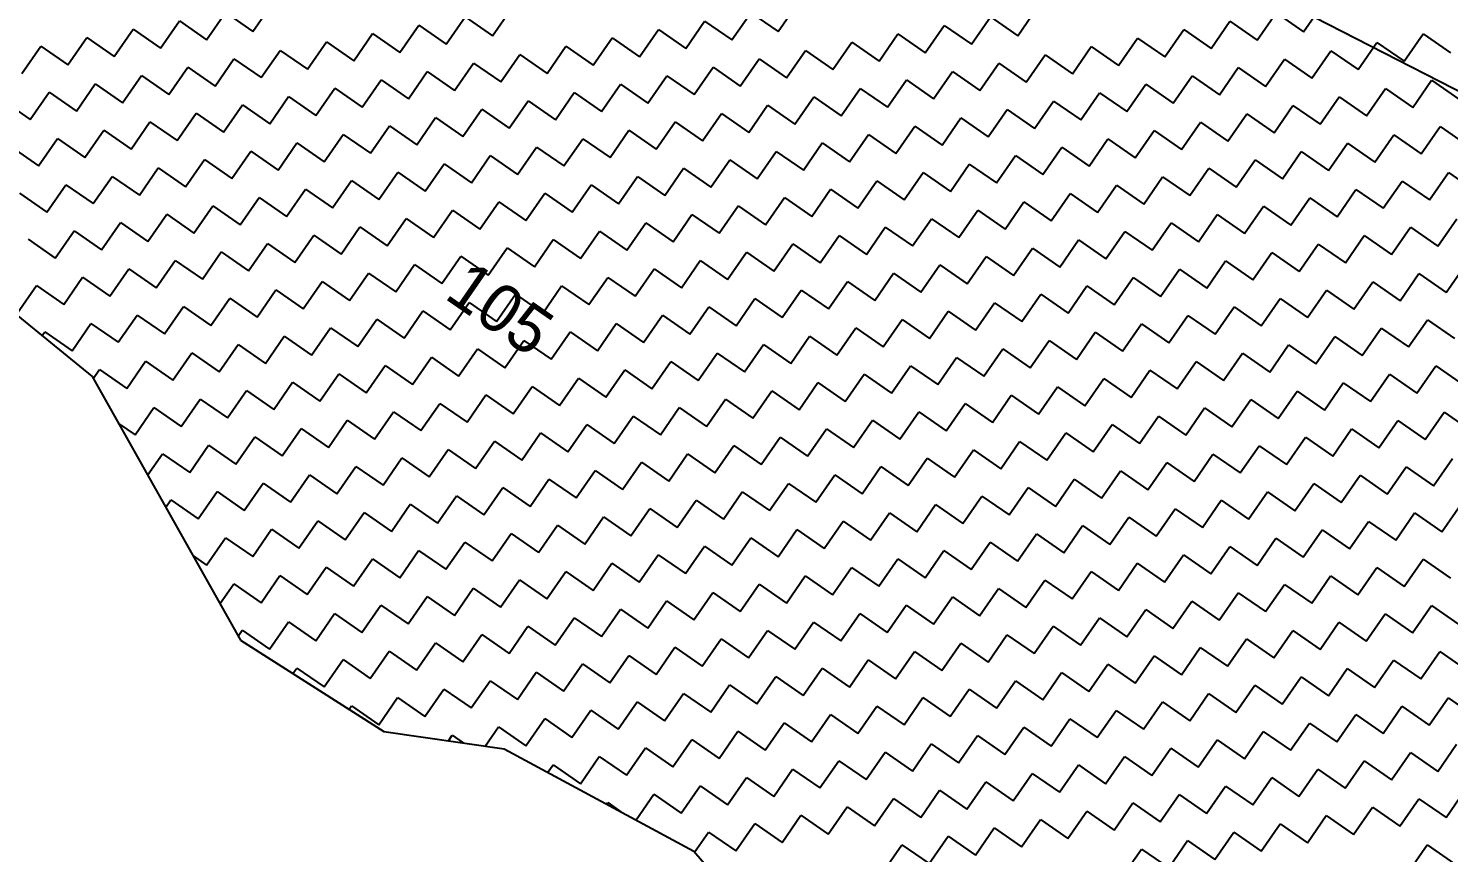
# Model space of a CAD drawing. Header units: metres. Extents: x 282167 to 284586, y 2020907 to 2023042.
# Drawn here: x 283888.9 to 284156.5, y 2021604.4 to 2021759.7 of the extents above; entities that cross this region are included whole.
import ezdxf
from ezdxf.enums import TextEntityAlignment as Align

# ---------------------------------------------------------------- set-up
doc = ezdxf.new("R2010")
doc.units = ezdxf.units.M
doc.header["$MEASUREMENT"] = 0
for name, color, linetype in [('POLY_HATCH', 12, 'Continuous'), ('POLY_PARCEL', 6, 'Continuous'), ('TEXT_PARCEL', 7, 'Continuous')]:
    doc.layers.add(name, color=color, linetype=linetype)
doc.styles.add('TEXT_MAP', font='', dxfattribs={"height": 2.5})
doc.styles.get('TEXT_MAP').set_extended_font_data('Kruti Dev 050')

msp = doc.modelspace()

# ---------------------------------------------------------------- linework, layer by layer
at = {"layer": 'POLY_HATCH', "linetype": 'Continuous'}
for p, q in [((283931.17, 2021759.15), (283934.73, 2021764.29)), ((283976.31, 2021758.34), (283979.88, 2021763.48)), ((284030.17, 2021759.11), (284033.74, 2021764.26)), ((284075.32, 2021758.3), (284078.89, 2021763.45)), ((284129.18, 2021759.07), (284132.75, 2021764.22)), ((283913.74, 2021755.99), (283917.31, 2021761.13)), ((283917.31, 2021761.13), (283922.45, 2021757.57)), ((283922.45, 2021757.57), (283926.02, 2021762.71)), ((283926.02, 2021762.71), (283931.17, 2021759.15)), ((283967.6, 2021756.76), (283971.17, 2021761.9)), ((283971.17, 2021761.9), (283976.31, 2021758.34)), ((284012.75, 2021755.95), (284016.31, 2021761.09)), ((284016.31, 2021761.09), (284021.46, 2021757.53)), ((284021.46, 2021757.53), (284025.03, 2021762.68)), ((284025.03, 2021762.68), (284030.17, 2021759.11)), ((284066.61, 2021756.72), (284070.17, 2021761.87)), ((284070.17, 2021761.87), (284075.32, 2021758.3)), ((284111.76, 2021755.91), (284115.32, 2021761.06)), ((284115.32, 2021761.06), (284120.47, 2021757.49)), ((284120.47, 2021757.49), (284124.04, 2021762.64)), ((284124.04, 2021762.64), (284129.18, 2021759.07)), ((283896.31, 2021752.82), (283899.88, 2021757.97)), ((283899.88, 2021757.97), (283905.03, 2021754.4)), ((283905.03, 2021754.4), (283908.59, 2021759.55)), ((283908.59, 2021759.55), (283913.74, 2021755.99)), ((283950.17, 2021753.6), (283953.74, 2021758.74)), ((283953.74, 2021758.74), (283958.89, 2021755.18)), ((283958.89, 2021755.18), (283962.45, 2021760.32)), ((283962.45, 2021760.32), (283967.6, 2021756.76)), ((284004.03, 2021754.37), (284007.6, 2021759.51)), ((284007.6, 2021759.51), (284012.75, 2021755.95)), ((284049.18, 2021753.56), (284052.75, 2021758.7)), ((284052.75, 2021758.7), (284057.9, 2021755.14)), ((284057.9, 2021755.14), (284061.46, 2021760.28)), ((284061.46, 2021760.28), (284066.61, 2021756.72)), ((284103.04, 2021754.33), (284106.61, 2021759.48)), ((284106.61, 2021759.48), (284111.76, 2021755.91)), ((284148.19, 2021753.52), (284151.76, 2021758.67)), ((284151.76, 2021758.67), (284156.9, 2021755.1)), ((283887.6, 2021751.24), (283891.17, 2021756.39)), ((283891.17, 2021756.39), (283896.31, 2021752.82)), ((283932.75, 2021750.43), (283936.31, 2021755.58)), ((283936.31, 2021755.58), (283941.46, 2021752.01)), ((283941.46, 2021752.01), (283945.03, 2021757.16)), ((283945.03, 2021757.16), (283950.17, 2021753.6)), ((283986.61, 2021751.21), (283990.17, 2021756.35)), ((283990.17, 2021756.35), (283995.32, 2021752.79)), ((283995.32, 2021752.79), (283998.89, 2021757.93)), ((283998.89, 2021757.93), (284004.03, 2021754.37)), ((284031.76, 2021750.4), (284035.32, 2021755.54)), ((284035.32, 2021755.54), (284040.47, 2021751.98)), ((284040.47, 2021751.98), (284044.03, 2021757.12)), ((284044.03, 2021757.12), (284049.18, 2021753.56)), ((284085.62, 2021751.17), (284089.18, 2021756.31)), ((284089.18, 2021756.31), (284094.33, 2021752.75)), ((284094.33, 2021752.75), (284097.9, 2021757.89)), ((284097.9, 2021757.89), (284103.04, 2021754.33)), ((284130.76, 2021750.36), (284134.33, 2021755.5)), ((284134.33, 2021755.5), (284139.48, 2021751.94)), ((284139.48, 2021751.94), (284143.04, 2021757.08)), ((284143.04, 2021757.08), (284148.19, 2021753.52)), ((283924.03, 2021748.85), (283927.6, 2021754)), ((283927.6, 2021754), (283932.75, 2021750.43)), ((283969.18, 2021748.04), (283972.75, 2021753.19)), ((283972.75, 2021753.19), (283977.89, 2021749.62)), ((283977.89, 2021749.62), (283981.46, 2021754.77)), ((283981.46, 2021754.77), (283986.61, 2021751.21)), ((284023.04, 2021748.81), (284026.61, 2021753.96)), ((284026.61, 2021753.96), (284031.76, 2021750.4)), ((284068.19, 2021748.01), (284071.76, 2021753.15)), ((284071.76, 2021753.15), (284076.9, 2021749.59)), ((284076.9, 2021749.59), (284080.47, 2021754.73)), ((284080.47, 2021754.73), (284085.62, 2021751.17)), ((284122.05, 2021748.78), (284125.62, 2021753.92)), ((284125.62, 2021753.92), (284130.76, 2021750.36)), ((283906.61, 2021745.69), (283910.17, 2021750.84)), ((283910.17, 2021750.84), (283915.32, 2021747.27)), ((283915.32, 2021747.27), (283918.89, 2021752.42)), ((283918.89, 2021752.42), (283924.03, 2021748.85)), ((283951.75, 2021744.88), (283955.32, 2021750.03)), ((283955.32, 2021750.03), (283960.47, 2021746.46)), ((283960.47, 2021746.46), (283964.03, 2021751.61)), ((283964.03, 2021751.61), (283969.18, 2021748.04)), ((284005.62, 2021745.65), (284009.18, 2021750.8)), ((284009.18, 2021750.8), (284014.33, 2021747.23)), ((284014.33, 2021747.23), (284017.89, 2021752.38)), ((284017.89, 2021752.38), (284023.04, 2021748.81)), ((284050.76, 2021744.84), (284054.33, 2021749.99)), ((284054.33, 2021749.99), (284059.48, 2021746.42)), ((284059.48, 2021746.42), (284063.04, 2021751.57)), ((284063.04, 2021751.57), (284068.19, 2021748.01)), ((284104.62, 2021745.61), (284108.19, 2021750.76)), ((284108.19, 2021750.76), (284113.34, 2021747.2)), ((284113.34, 2021747.2), (284116.9, 2021752.34)), ((284116.9, 2021752.34), (284122.05, 2021748.78)), ((284149.77, 2021744.81), (284153.34, 2021749.95)), ((284153.34, 2021749.95), (284158.48, 2021746.39)), ((283889.18, 2021742.53), (283892.75, 2021747.68)), ((283892.75, 2021747.68), (283897.89, 2021744.11)), ((283897.89, 2021744.11), (283901.46, 2021749.26)), ((283901.46, 2021749.26), (283906.61, 2021745.69)), ((283943.04, 2021743.3), (283946.61, 2021748.45)), ((283946.61, 2021748.45), (283951.75, 2021744.88)), ((283988.19, 2021742.49), (283991.75, 2021747.64)), ((283991.75, 2021747.64), (283996.9, 2021744.07)), ((283996.9, 2021744.07), (284000.47, 2021749.22)), ((284000.47, 2021749.22), (284005.62, 2021745.65)), ((284042.05, 2021743.26), (284045.62, 2021748.41)), ((284045.62, 2021748.41), (284050.76, 2021744.84)), ((284087.2, 2021742.45), (284090.76, 2021747.6)), ((284090.76, 2021747.6), (284095.91, 2021744.03)), ((284095.91, 2021744.03), (284099.48, 2021749.18)), ((284099.48, 2021749.18), (284104.62, 2021745.61)), ((284141.06, 2021743.22), (284144.62, 2021748.37)), ((284144.62, 2021748.37), (284149.77, 2021744.81)), ((283884.03, 2021746.1), (283889.18, 2021742.53)), ((283925.61, 2021740.14), (283929.18, 2021745.29)), ((283929.18, 2021745.29), (283934.33, 2021741.72)), ((283934.33, 2021741.72), (283937.89, 2021746.87)), ((283937.89, 2021746.87), (283943.04, 2021743.3)), ((283979.47, 2021740.91), (283983.04, 2021746.06)), ((283983.04, 2021746.06), (283988.19, 2021742.49)), ((284024.62, 2021740.1), (284028.19, 2021745.25)), ((284028.19, 2021745.25), (284033.34, 2021741.68)), ((284033.34, 2021741.68), (284036.9, 2021746.83)), ((284036.9, 2021746.83), (284042.05, 2021743.26)), ((284078.48, 2021740.87), (284082.05, 2021746.02)), ((284082.05, 2021746.02), (284087.2, 2021742.45)), ((284123.63, 2021740.06), (284127.2, 2021745.21)), ((284127.2, 2021745.21), (284132.34, 2021741.64)), ((284132.34, 2021741.64), (284135.91, 2021746.79)), ((284135.91, 2021746.79), (284141.06, 2021743.22)), ((283908.19, 2021736.98), (283911.75, 2021742.13)), ((283911.75, 2021742.13), (283916.9, 2021738.56)), ((283916.9, 2021738.56), (283920.47, 2021743.71)), ((283920.47, 2021743.71), (283925.61, 2021740.14)), ((283962.05, 2021737.75), (283965.61, 2021742.9)), ((283965.61, 2021742.9), (283970.76, 2021739.33)), ((283970.76, 2021739.33), (283974.33, 2021744.48)), ((283974.33, 2021744.48), (283979.47, 2021740.91)), ((284007.2, 2021736.94), (284010.76, 2021742.09)), ((284010.76, 2021742.09), (284015.91, 2021738.52)), ((284015.91, 2021738.52), (284019.48, 2021743.67)), ((284019.48, 2021743.67), (284024.62, 2021740.1)), ((284061.06, 2021737.71), (284064.62, 2021742.86)), ((284064.62, 2021742.86), (284069.77, 2021739.29)), ((284069.77, 2021739.29), (284073.34, 2021744.44)), ((284073.34, 2021744.44), (284078.48, 2021740.87)), ((284106.2, 2021736.9), (284109.77, 2021742.05)), ((284109.77, 2021742.05), (284114.92, 2021738.48)), ((284114.92, 2021738.48), (284118.48, 2021743.63)), ((284118.48, 2021743.63), (284123.63, 2021740.06)), ((283899.47, 2021735.4), (283903.04, 2021740.54)), ((283903.04, 2021740.54), (283908.19, 2021736.98)), ((283944.62, 2021734.59), (283948.19, 2021739.73)), ((283948.19, 2021739.73), (283953.33, 2021736.17)), ((283953.33, 2021736.17), (283956.9, 2021741.32)), ((283956.9, 2021741.32), (283962.05, 2021737.75)), ((283998.48, 2021735.36), (284002.05, 2021740.51)), ((284002.05, 2021740.51), (284007.2, 2021736.94)), ((284043.63, 2021734.55), (284047.2, 2021739.7)), ((284047.2, 2021739.7), (284052.34, 2021736.13)), ((284052.34, 2021736.13), (284055.91, 2021741.28)), ((284055.91, 2021741.28), (284061.06, 2021737.71)), ((284097.49, 2021735.32), (284101.06, 2021740.47)), ((284101.06, 2021740.47), (284106.2, 2021736.9)), ((284142.64, 2021734.51), (284146.2, 2021739.66)), ((284146.2, 2021739.66), (284151.35, 2021736.09)), ((284151.35, 2021736.09), (284154.92, 2021741.24)), ((284154.92, 2021741.24), (284160.07, 2021737.67)), ((283885.61, 2021737.38), (283890.76, 2021733.82)), ((283890.76, 2021733.82), (283894.33, 2021738.96)), ((283894.33, 2021738.96), (283899.47, 2021735.4)), ((283927.19, 2021731.43), (283930.76, 2021736.57)), ((283930.76, 2021736.57), (283935.91, 2021733.01)), ((283935.91, 2021733.01), (283939.47, 2021738.15)), ((283939.47, 2021738.15), (283944.62, 2021734.59)), ((283981.06, 2021732.2), (283984.62, 2021737.34)), ((283984.62, 2021737.34), (283989.77, 2021733.78)), ((283989.77, 2021733.78), (283993.34, 2021738.93)), ((283993.34, 2021738.93), (283998.48, 2021735.36)), ((284026.2, 2021731.39), (284029.77, 2021736.54)), ((284029.77, 2021736.54), (284034.92, 2021732.97)), ((284034.92, 2021732.97), (284038.48, 2021738.12)), ((284038.48, 2021738.12), (284043.63, 2021734.55)), ((284080.06, 2021732.16), (284083.63, 2021737.31)), ((284083.63, 2021737.31), (284088.78, 2021733.74)), ((284088.78, 2021733.74), (284092.34, 2021738.89)), ((284092.34, 2021738.89), (284097.49, 2021735.32)), ((284133.93, 2021732.93), (284137.49, 2021738.08)), ((284137.49, 2021738.08), (284142.64, 2021734.51)), ((283918.48, 2021729.85), (283922.05, 2021734.99)), ((283922.05, 2021734.99), (283927.19, 2021731.43)), ((283963.63, 2021729.04), (283967.2, 2021734.18)), ((283967.2, 2021734.18), (283972.34, 2021730.62)), ((283972.34, 2021730.62), (283975.91, 2021735.76)), ((283975.91, 2021735.76), (283981.06, 2021732.2)), ((284017.49, 2021729.81), (284021.06, 2021734.95)), ((284021.06, 2021734.95), (284026.2, 2021731.39)), ((284062.64, 2021729), (284066.2, 2021734.14)), ((284066.2, 2021734.14), (284071.35, 2021730.58)), ((284071.35, 2021730.58), (284074.92, 2021735.73)), ((284074.92, 2021735.73), (284080.06, 2021732.16)), ((284116.5, 2021729.77), (284120.06, 2021734.92)), ((284120.06, 2021734.92), (284125.21, 2021731.35)), ((284125.21, 2021731.35), (284128.78, 2021736.5)), ((284128.78, 2021736.5), (284133.93, 2021732.93)), ((283901.05, 2021726.68), (283904.62, 2021731.83)), ((283904.62, 2021731.83), (283909.77, 2021728.26)), ((283909.77, 2021728.26), (283913.33, 2021733.41)), ((283913.33, 2021733.41), (283918.48, 2021729.85)), ((283954.92, 2021727.46), (283958.48, 2021732.6)), ((283958.48, 2021732.6), (283963.63, 2021729.04)), ((284000.06, 2021726.65), (284003.63, 2021731.79)), ((284003.63, 2021731.79), (284008.78, 2021728.23)), ((284008.78, 2021728.23), (284012.34, 2021733.37)), ((284012.34, 2021733.37), (284017.49, 2021729.81)), ((284053.92, 2021727.42), (284057.49, 2021732.56)), ((284057.49, 2021732.56), (284062.64, 2021729)), ((284099.07, 2021726.61), (284102.64, 2021731.75)), ((284102.64, 2021731.75), (284107.79, 2021728.19)), ((284107.79, 2021728.19), (284111.35, 2021733.34)), ((284111.35, 2021733.34), (284116.5, 2021729.77)), ((284152.93, 2021727.38), (284156.5, 2021732.53)), ((284156.5, 2021732.53), (284161.65, 2021728.96)), ((283887.19, 2021728.67), (283892.34, 2021725.1)), ((283892.34, 2021725.1), (283895.91, 2021730.25)), ((283895.91, 2021730.25), (283901.05, 2021726.68)), ((283937.49, 2021724.29), (283941.06, 2021729.44)), ((283941.06, 2021729.44), (283946.2, 2021725.87)), ((283946.2, 2021725.87), (283949.77, 2021731.02)), ((283949.77, 2021731.02), (283954.92, 2021727.46)), ((283982.64, 2021723.48), (283986.2, 2021728.63)), ((283986.2, 2021728.63), (283991.35, 2021725.06)), ((283991.35, 2021725.06), (283994.92, 2021730.21)), ((283994.92, 2021730.21), (284000.06, 2021726.65)), ((284036.5, 2021724.26), (284040.06, 2021729.4)), ((284040.06, 2021729.4), (284045.21, 2021725.84)), ((284045.21, 2021725.84), (284048.78, 2021730.98)), ((284048.78, 2021730.98), (284053.92, 2021727.42)), ((284081.65, 2021723.45), (284085.21, 2021728.59)), ((284085.21, 2021728.59), (284090.36, 2021725.03)), ((284090.36, 2021725.03), (284093.92, 2021730.17)), ((284093.92, 2021730.17), (284099.07, 2021726.61)), ((284135.51, 2021724.22), (284139.07, 2021729.36)), ((284139.07, 2021729.36), (284144.22, 2021725.8)), ((284144.22, 2021725.8), (284147.79, 2021730.94)), ((284147.79, 2021730.94), (284152.93, 2021727.38)), ((283920.06, 2021721.13), (283923.63, 2021726.28)), ((283923.63, 2021726.28), (283928.78, 2021722.71)), ((283928.78, 2021722.71), (283932.34, 2021727.86)), ((283932.34, 2021727.86), (283937.49, 2021724.29)), ((283973.92, 2021721.9), (283977.49, 2021727.05)), ((283977.49, 2021727.05), (283982.64, 2021723.48)), ((284019.07, 2021721.09), (284022.64, 2021726.24)), ((284022.64, 2021726.24), (284027.78, 2021722.67)), ((284027.78, 2021722.67), (284031.35, 2021727.82)), ((284031.35, 2021727.82), (284036.5, 2021724.26)), ((284072.93, 2021721.87), (284076.5, 2021727.01)), ((284076.5, 2021727.01), (284081.65, 2021723.45)), ((284118.08, 2021721.06), (284121.65, 2021726.2)), ((284121.65, 2021726.2), (284126.79, 2021722.64)), ((284126.79, 2021722.64), (284130.36, 2021727.78)), ((284130.36, 2021727.78), (284135.51, 2021724.22)), ((283911.35, 2021719.55), (283914.92, 2021724.7)), ((283914.92, 2021724.7), (283920.06, 2021721.13)), ((283956.5, 2021718.74), (283960.06, 2021723.89)), ((283960.06, 2021723.89), (283965.21, 2021720.32)), ((283965.21, 2021720.32), (283968.78, 2021725.47)), ((283968.78, 2021725.47), (283973.92, 2021721.9)), ((284010.36, 2021719.51), (284013.92, 2021724.66)), ((284013.92, 2021724.66), (284019.07, 2021721.09)), ((284055.5, 2021718.7), (284059.07, 2021723.85)), ((284059.07, 2021723.85), (284064.22, 2021720.28)), ((284064.22, 2021720.28), (284067.78, 2021725.43)), ((284067.78, 2021725.43), (284072.93, 2021721.87)), ((284109.37, 2021719.47), (284112.93, 2021724.62)), ((284112.93, 2021724.62), (284118.08, 2021721.06)), ((284154.51, 2021718.67), (284158.08, 2021723.81)), ((283893.92, 2021716.39), (283897.49, 2021721.54)), ((283897.49, 2021721.54), (283902.64, 2021717.97)), ((283902.64, 2021717.97), (283906.2, 2021723.12)), ((283906.2, 2021723.12), (283911.35, 2021719.55)), ((283939.07, 2021715.58), (283942.64, 2021720.73)), ((283942.64, 2021720.73), (283947.78, 2021717.16)), ((283947.78, 2021717.16), (283951.35, 2021722.31)), ((283951.35, 2021722.31), (283956.5, 2021718.74)), ((283992.93, 2021716.35), (283996.5, 2021721.5)), ((283996.5, 2021721.5), (284001.64, 2021717.93)), ((284001.64, 2021717.93), (284005.21, 2021723.08)), ((284005.21, 2021723.08), (284010.36, 2021719.51)), ((284038.08, 2021715.54), (284041.64, 2021720.69)), ((284041.64, 2021720.69), (284046.79, 2021717.12)), ((284046.79, 2021717.12), (284050.36, 2021722.27)), ((284050.36, 2021722.27), (284055.5, 2021718.7)), ((284091.94, 2021716.31), (284095.51, 2021721.46)), ((284095.51, 2021721.46), (284100.65, 2021717.89)), ((284100.65, 2021717.89), (284104.22, 2021723.04)), ((284104.22, 2021723.04), (284109.37, 2021719.47)), ((284137.09, 2021715.5), (284140.65, 2021720.65)), ((284140.65, 2021720.65), (284145.8, 2021717.08)), ((284145.8, 2021717.08), (284149.37, 2021722.23)), ((284149.37, 2021722.23), (284154.51, 2021718.67)), ((283888.78, 2021719.96), (283893.92, 2021716.39)), ((283930.36, 2021714), (283933.92, 2021719.15)), ((283933.92, 2021719.15), (283939.07, 2021715.58)), ((283975.5, 2021713.19), (283979.07, 2021718.34)), ((283979.07, 2021718.34), (283984.22, 2021714.77)), ((283984.22, 2021714.77), (283987.78, 2021719.92)), ((283987.78, 2021719.92), (283992.93, 2021716.35)), ((284029.36, 2021713.96), (284032.93, 2021719.11)), ((284032.93, 2021719.11), (284038.08, 2021715.54)), ((284074.51, 2021713.15), (284078.08, 2021718.3)), ((284078.08, 2021718.3), (284083.23, 2021714.73)), ((284083.23, 2021714.73), (284086.79, 2021719.88)), ((284086.79, 2021719.88), (284091.94, 2021716.31)), ((284128.37, 2021713.92), (284131.94, 2021719.07)), ((284131.94, 2021719.07), (284137.09, 2021715.5)), ((283912.93, 2021710.84), (283916.5, 2021715.99)), ((283916.5, 2021715.99), (283921.64, 2021712.42)), ((283921.64, 2021712.42), (283925.21, 2021717.57)), ((283925.21, 2021717.57), (283930.36, 2021714)), ((283958.08, 2021710.03), (283961.64, 2021715.18)), ((283961.64, 2021715.18), (283966.79, 2021711.61)), ((283966.79, 2021711.61), (283970.36, 2021716.76)), ((283970.36, 2021716.76), (283975.5, 2021713.19)), ((284011.94, 2021710.8), (284015.5, 2021715.95)), ((284015.5, 2021715.95), (284020.65, 2021712.38)), ((284020.65, 2021712.38), (284024.22, 2021717.53)), ((284024.22, 2021717.53), (284029.36, 2021713.96)), ((284057.09, 2021709.99), (284060.65, 2021715.14)), ((284060.65, 2021715.14), (284065.8, 2021711.57)), ((284065.8, 2021711.57), (284069.37, 2021716.72)), ((284069.37, 2021716.72), (284074.51, 2021713.15)), ((284110.95, 2021710.76), (284114.51, 2021715.91)), ((284114.51, 2021715.91), (284119.66, 2021712.34)), ((284119.66, 2021712.34), (284123.23, 2021717.49)), ((284123.23, 2021717.49), (284128.37, 2021713.92)), ((283895.5, 2021707.68), (283899.07, 2021712.82)), ((283899.07, 2021712.82), (283904.22, 2021709.26)), ((283904.22, 2021709.26), (283907.78, 2021714.4)), ((283907.78, 2021714.4), (283912.93, 2021710.84)), ((283949.36, 2021708.45), (283952.93, 2021713.59)), ((283952.93, 2021713.59), (283958.08, 2021710.03)), ((283994.51, 2021707.64), (283998.08, 2021712.79)), ((283998.08, 2021712.79), (284003.22, 2021709.22)), ((284003.22, 2021709.22), (284006.79, 2021714.37)), ((284006.79, 2021714.37), (284011.94, 2021710.8)), ((284048.37, 2021708.41), (284051.94, 2021713.56)), ((284051.94, 2021713.56), (284057.09, 2021709.99)), ((284093.52, 2021707.6), (284097.09, 2021712.75)), ((284097.09, 2021712.75), (284102.23, 2021709.18)), ((284102.23, 2021709.18), (284105.8, 2021714.33)), ((284105.8, 2021714.33), (284110.95, 2021710.76)), ((284147.38, 2021708.37), (284150.95, 2021713.52)), ((284150.95, 2021713.52), (284156.09, 2021709.95)), ((284156.09, 2021709.95), (284159.66, 2021715.1)), ((283886.79, 2021706.1), (283890.36, 2021711.24)), ((283890.36, 2021711.24), (283895.5, 2021707.68)), ((283931.94, 2021705.29), (283935.5, 2021710.43)), ((283935.5, 2021710.43), (283940.65, 2021706.87)), ((283940.65, 2021706.87), (283944.22, 2021712.01)), ((283944.22, 2021712.01), (283949.36, 2021708.45)), ((283985.8, 2021706.06), (283989.36, 2021711.2)), ((283989.36, 2021711.2), (283994.51, 2021707.64)), ((284030.95, 2021705.25), (284034.51, 2021710.39)), ((284034.51, 2021710.39), (284039.66, 2021706.83)), ((284039.66, 2021706.83), (284043.23, 2021711.98)), ((284043.23, 2021711.98), (284048.37, 2021708.41)), ((284084.81, 2021706.02), (284088.37, 2021711.17)), ((284088.37, 2021711.17), (284093.52, 2021707.6)), ((284129.95, 2021705.21), (284133.52, 2021710.36)), ((284133.52, 2021710.36), (284138.67, 2021706.79)), ((284138.67, 2021706.79), (284142.23, 2021711.94)), ((284142.23, 2021711.94), (284147.38, 2021708.37)), ((283914.51, 2021702.12), (283918.08, 2021707.27)), ((283918.08, 2021707.27), (283923.22, 2021703.71)), ((283923.22, 2021703.71), (283926.79, 2021708.85)), ((283926.79, 2021708.85), (283931.94, 2021705.29)), ((283968.37, 2021702.9), (283971.94, 2021708.04)), ((283971.94, 2021708.04), (283977.08, 2021704.48)), ((283977.08, 2021704.48), (283980.65, 2021709.62)), ((283980.65, 2021709.62), (283985.8, 2021706.06)), ((284013.52, 2021702.09), (284017.09, 2021707.23)), ((284017.09, 2021707.23), (284022.23, 2021703.67)), ((284022.23, 2021703.67), (284025.8, 2021708.81)), ((284025.8, 2021708.81), (284030.95, 2021705.25)), ((284067.38, 2021702.86), (284070.95, 2021708)), ((284070.95, 2021708), (284076.09, 2021704.44)), ((284076.09, 2021704.44), (284079.66, 2021709.59)), ((284079.66, 2021709.59), (284084.81, 2021706.02)), ((284112.53, 2021702.05), (284116.09, 2021707.2)), ((284116.09, 2021707.2), (284121.24, 2021703.63)), ((284121.24, 2021703.63), (284124.81, 2021708.78)), ((284124.81, 2021708.78), (284129.95, 2021705.21)), ((283905.8, 2021700.54), (283909.36, 2021705.69)), ((283909.36, 2021705.69), (283914.51, 2021702.12)), ((283950.94, 2021699.73), (283954.51, 2021704.88)), ((283954.51, 2021704.88), (283959.66, 2021701.32)), ((283959.66, 2021701.32), (283963.22, 2021706.46)), ((283963.22, 2021706.46), (283968.37, 2021702.9)), ((284004.81, 2021700.51), (284008.37, 2021705.65)), ((284008.37, 2021705.65), (284013.52, 2021702.09)), ((284049.95, 2021699.7), (284053.52, 2021704.84)), ((284053.52, 2021704.84), (284058.67, 2021701.28)), ((284058.67, 2021701.28), (284062.23, 2021706.42)), ((284062.23, 2021706.42), (284067.38, 2021702.86)), ((284103.81, 2021700.47), (284107.38, 2021705.61)), ((284107.38, 2021705.61), (284112.53, 2021702.05)), ((284148.96, 2021699.66), (284152.53, 2021704.8)), ((284152.53, 2021704.8), (284157.68, 2021701.24)), ((283891.44, 2021701.81), (283891.94, 2021702.53)), ((283891.94, 2021702.53), (283897.08, 2021698.96)), ((283897.08, 2021698.96), (283900.65, 2021704.11)), ((283900.65, 2021704.11), (283905.8, 2021700.54)), ((283942.23, 2021698.15), (283945.8, 2021703.3)), ((283945.8, 2021703.3), (283950.94, 2021699.73)), ((283987.38, 2021697.34), (283990.95, 2021702.49)), ((283990.95, 2021702.49), (283996.09, 2021698.92)), ((283996.09, 2021698.92), (283999.66, 2021704.07)), ((283999.66, 2021704.07), (284004.81, 2021700.51)), ((284041.24, 2021698.12), (284044.81, 2021703.26)), ((284044.81, 2021703.26), (284049.95, 2021699.7)), ((284086.39, 2021697.31), (284089.95, 2021702.45)), ((284089.95, 2021702.45), (284095.1, 2021698.89)), ((284095.1, 2021698.89), (284098.67, 2021704.03)), ((284098.67, 2021704.03), (284103.81, 2021700.47)), ((284140.25, 2021698.08), (284143.81, 2021703.22)), ((284143.81, 2021703.22), (284148.96, 2021699.66)), ((283924.8, 2021694.99), (283928.37, 2021700.14)), ((283928.37, 2021700.14), (283933.52, 2021696.57)), ((283933.52, 2021696.57), (283937.08, 2021701.72)), ((283937.08, 2021701.72), (283942.23, 2021698.15)), ((283969.95, 2021694.18), (283973.52, 2021699.33)), ((283973.52, 2021699.33), (283978.67, 2021695.76)), ((283978.67, 2021695.76), (283982.23, 2021700.91)), ((283982.23, 2021700.91), (283987.38, 2021697.34)), ((284023.81, 2021694.95), (284027.38, 2021700.1)), ((284027.38, 2021700.1), (284032.53, 2021696.53)), ((284032.53, 2021696.53), (284036.09, 2021701.68)), ((284036.09, 2021701.68), (284041.24, 2021698.12)), ((284068.96, 2021694.14), (284072.53, 2021699.29)), ((284072.53, 2021699.29), (284077.67, 2021695.72)), ((284077.67, 2021695.72), (284081.24, 2021700.87)), ((284081.24, 2021700.87), (284086.39, 2021697.31)), ((284122.82, 2021694.92), (284126.39, 2021700.06)), ((284126.39, 2021700.06), (284131.53, 2021696.5)), ((284131.53, 2021696.5), (284135.1, 2021701.64)), ((284135.1, 2021701.64), (284140.25, 2021698.08)), ((283907.38, 2021691.83), (283910.94, 2021696.98)), ((283910.94, 2021696.98), (283916.09, 2021693.41)), ((283916.09, 2021693.41), (283919.66, 2021698.56)), ((283919.66, 2021698.56), (283924.8, 2021694.99)), ((283961.24, 2021692.6), (283964.8, 2021697.75)), ((283964.8, 2021697.75), (283969.95, 2021694.18)), ((284006.39, 2021691.79), (284009.95, 2021696.94)), ((284009.95, 2021696.94), (284015.1, 2021693.37)), ((284015.1, 2021693.37), (284018.67, 2021698.52)), ((284018.67, 2021698.52), (284023.81, 2021694.95)), ((284060.25, 2021692.56), (284063.81, 2021697.71)), ((284063.81, 2021697.71), (284068.96, 2021694.14)), ((284105.39, 2021691.75), (284108.96, 2021696.9)), ((284108.96, 2021696.9), (284114.11, 2021693.33)), ((284114.11, 2021693.33), (284117.67, 2021698.48)), ((284117.67, 2021698.48), (284122.82, 2021694.92)), ((283901.09, 2021693.75), (283902.23, 2021695.4)), ((283902.23, 2021695.4), (283907.38, 2021691.83)), ((283943.81, 2021689.44), (283947.38, 2021694.59)), ((283947.38, 2021694.59), (283952.53, 2021691.02)), ((283952.53, 2021691.02), (283956.09, 2021696.17)), ((283956.09, 2021696.17), (283961.24, 2021692.6)), ((283988.96, 2021688.63), (283992.53, 2021693.78)), ((283992.53, 2021693.78), (283997.67, 2021690.21)), ((283997.67, 2021690.21), (284001.24, 2021695.36)), ((284001.24, 2021695.36), (284006.39, 2021691.79)), ((284042.82, 2021689.4), (284046.39, 2021694.55)), ((284046.39, 2021694.55), (284051.53, 2021690.98)), ((284051.53, 2021690.98), (284055.1, 2021696.13)), ((284055.1, 2021696.13), (284060.25, 2021692.56)), ((284087.97, 2021688.59), (284091.53, 2021693.74)), ((284091.53, 2021693.74), (284096.68, 2021690.17)), ((284096.68, 2021690.17), (284100.25, 2021695.32)), ((284100.25, 2021695.32), (284105.39, 2021691.75)), ((284141.83, 2021689.36), (284145.4, 2021694.51)), ((284145.4, 2021694.51), (284150.54, 2021690.94)), ((284150.54, 2021690.94), (284154.11, 2021696.09)), ((284154.11, 2021696.09), (284159.26, 2021692.53)), ((283926.39, 2021686.28), (283929.95, 2021691.43)), ((283929.95, 2021691.43), (283935.1, 2021687.86)), ((283935.1, 2021687.86), (283938.66, 2021693.01)), ((283938.66, 2021693.01), (283943.81, 2021689.44)), ((283980.25, 2021687.05), (283983.81, 2021692.2)), ((283983.81, 2021692.2), (283988.96, 2021688.63)), ((284025.39, 2021686.24), (284028.96, 2021691.39)), ((284028.96, 2021691.39), (284034.11, 2021687.82)), ((284034.11, 2021687.82), (284037.67, 2021692.97)), ((284037.67, 2021692.97), (284042.82, 2021689.4)), ((284079.25, 2021687.01), (284082.82, 2021692.16)), ((284082.82, 2021692.16), (284087.97, 2021688.59)), ((284124.4, 2021686.2), (284127.97, 2021691.35)), ((284127.97, 2021691.35), (284133.12, 2021687.78)), ((284133.12, 2021687.78), (284136.68, 2021692.93)), ((284136.68, 2021692.93), (284141.83, 2021689.36)), ((283917.67, 2021684.7), (283921.24, 2021689.85)), ((283921.24, 2021689.85), (283926.39, 2021686.28)), ((283962.82, 2021683.89), (283966.39, 2021689.04)), ((283966.39, 2021689.04), (283971.53, 2021685.47)), ((283971.53, 2021685.47), (283975.1, 2021690.62)), ((283975.1, 2021690.62), (283980.25, 2021687.05)), ((284016.68, 2021684.66), (284020.25, 2021689.81)), ((284020.25, 2021689.81), (284025.39, 2021686.24)), ((284061.83, 2021683.85), (284065.39, 2021689)), ((284065.39, 2021689), (284070.54, 2021685.43)), ((284070.54, 2021685.43), (284074.11, 2021690.58)), ((284074.11, 2021690.58), (284079.25, 2021687.01)), ((284115.69, 2021684.62), (284119.26, 2021689.77)), ((284119.26, 2021689.77), (284124.4, 2021686.2)), ((283908.96, 2021683.12), (283912.52, 2021688.26)), ((283912.52, 2021688.26), (283917.67, 2021684.7)), ((283945.39, 2021680.73), (283948.96, 2021685.87)), ((283948.96, 2021685.87), (283954.11, 2021682.31)), ((283954.11, 2021682.31), (283957.67, 2021687.45)), ((283957.67, 2021687.45), (283962.82, 2021683.89)), ((283999.25, 2021681.5), (284002.82, 2021686.65)), ((284002.82, 2021686.65), (284007.97, 2021683.08)), ((284007.97, 2021683.08), (284011.53, 2021688.23)), ((284011.53, 2021688.23), (284016.68, 2021684.66)), ((284044.4, 2021680.69), (284047.97, 2021685.84)), ((284047.97, 2021685.84), (284053.11, 2021682.27)), ((284053.11, 2021682.27), (284056.68, 2021687.42)), ((284056.68, 2021687.42), (284061.83, 2021683.85)), ((284098.26, 2021681.46), (284101.83, 2021686.61)), ((284101.83, 2021686.61), (284106.98, 2021683.04)), ((284106.98, 2021683.04), (284110.54, 2021688.19)), ((284110.54, 2021688.19), (284115.69, 2021684.62)), ((284143.41, 2021680.65), (284146.98, 2021685.8)), ((284146.98, 2021685.8), (284152.12, 2021682.23)), ((284152.12, 2021682.23), (284155.69, 2021687.38)), ((284155.69, 2021687.38), (284160.84, 2021683.81)), ((283905.85, 2021685.27), (283908.96, 2021683.12)), ((283936.68, 2021679.15), (283940.25, 2021684.29)), ((283940.25, 2021684.29), (283945.39, 2021680.73)), ((283981.83, 2021678.34), (283985.39, 2021683.48)), ((283985.39, 2021683.48), (283990.54, 2021679.92)), ((283990.54, 2021679.92), (283994.11, 2021685.06)), ((283994.11, 2021685.06), (283999.25, 2021681.5)), ((284035.69, 2021679.11), (284039.25, 2021684.25)), ((284039.25, 2021684.25), (284044.4, 2021680.69)), ((284080.84, 2021678.3), (284084.4, 2021683.45)), ((284084.4, 2021683.45), (284089.55, 2021679.88)), ((284089.55, 2021679.88), (284093.12, 2021685.03)), ((284093.12, 2021685.03), (284098.26, 2021681.46)), ((284134.7, 2021679.07), (284138.26, 2021684.22)), ((284138.26, 2021684.22), (284143.41, 2021680.65)), ((283919.25, 2021675.98), (283922.82, 2021681.13)), ((283922.82, 2021681.13), (283927.97, 2021677.57)), ((283927.97, 2021677.57), (283931.53, 2021682.71)), ((283931.53, 2021682.71), (283936.68, 2021679.15)), ((283964.4, 2021675.18), (283967.97, 2021680.32)), ((283967.97, 2021680.32), (283973.11, 2021676.76)), ((283973.11, 2021676.76), (283976.68, 2021681.9)), ((283976.68, 2021681.9), (283981.83, 2021678.34)), ((284018.26, 2021675.95), (284021.83, 2021681.09)), ((284021.83, 2021681.09), (284026.97, 2021677.53)), ((284026.97, 2021677.53), (284030.54, 2021682.67)), ((284030.54, 2021682.67), (284035.69, 2021679.11)), ((284072.12, 2021676.72), (284075.69, 2021681.86)), ((284075.69, 2021681.86), (284080.84, 2021678.3)), ((284117.27, 2021675.91), (284120.84, 2021681.05)), ((284120.84, 2021681.05), (284125.98, 2021677.49)), ((284125.98, 2021677.49), (284129.55, 2021682.64)), ((284129.55, 2021682.64), (284134.7, 2021679.07)), ((283911.32, 2021675.53), (283914.11, 2021679.55)), ((283914.11, 2021679.55), (283919.25, 2021675.98)), ((283955.69, 2021673.59), (283959.25, 2021678.74)), ((283959.25, 2021678.74), (283964.4, 2021675.18)), ((284000.83, 2021672.78), (284004.4, 2021677.93)), ((284004.4, 2021677.93), (284009.55, 2021674.37)), ((284009.55, 2021674.37), (284013.11, 2021679.51)), ((284013.11, 2021679.51), (284018.26, 2021675.95)), ((284054.7, 2021673.56), (284058.26, 2021678.7)), ((284058.26, 2021678.7), (284063.41, 2021675.14)), ((284063.41, 2021675.14), (284066.98, 2021680.28)), ((284066.98, 2021680.28), (284072.12, 2021676.72)), ((284099.84, 2021672.75), (284103.41, 2021677.89)), ((284103.41, 2021677.89), (284108.56, 2021674.33)), ((284108.56, 2021674.33), (284112.12, 2021679.47)), ((284112.12, 2021679.47), (284117.27, 2021675.91)), ((284153.7, 2021673.52), (284157.27, 2021678.66)), ((283938.26, 2021670.43), (283941.83, 2021675.58)), ((283941.83, 2021675.58), (283946.97, 2021672.01)), ((283946.97, 2021672.01), (283950.54, 2021677.16)), ((283950.54, 2021677.16), (283955.69, 2021673.59)), ((283992.12, 2021671.2), (283995.69, 2021676.35)), ((283995.69, 2021676.35), (284000.83, 2021672.78)), ((284037.27, 2021670.39), (284040.83, 2021675.54)), ((284040.83, 2021675.54), (284045.98, 2021671.98)), ((284045.98, 2021671.98), (284049.55, 2021677.12)), ((284049.55, 2021677.12), (284054.7, 2021673.56)), ((284091.13, 2021671.17), (284094.7, 2021676.31)), ((284094.7, 2021676.31), (284099.84, 2021672.75)), ((284136.28, 2021670.36), (284139.84, 2021675.5)), ((284139.84, 2021675.5), (284144.99, 2021671.94)), ((284144.99, 2021671.94), (284148.56, 2021677.08)), ((284148.56, 2021677.08), (284153.7, 2021673.52)), ((283920.83, 2021667.27), (283924.4, 2021672.42)), ((283924.4, 2021672.42), (283929.55, 2021668.85)), ((283929.55, 2021668.85), (283933.11, 2021674)), ((283933.11, 2021674), (283938.26, 2021670.43)), ((283974.69, 2021668.04), (283978.26, 2021673.19)), ((283978.26, 2021673.19), (283983.41, 2021669.62)), ((283983.41, 2021669.62), (283986.97, 2021674.77)), ((283986.97, 2021674.77), (283992.12, 2021671.2)), ((284019.84, 2021667.23), (284023.41, 2021672.38)), ((284023.41, 2021672.38), (284028.56, 2021668.81)), ((284028.56, 2021668.81), (284032.12, 2021673.96)), ((284032.12, 2021673.96), (284037.27, 2021670.39)), ((284073.7, 2021668), (284077.27, 2021673.15)), ((284077.27, 2021673.15), (284082.42, 2021669.58)), ((284082.42, 2021669.58), (284085.98, 2021674.73)), ((284085.98, 2021674.73), (284091.13, 2021671.17)), ((284118.85, 2021667.19), (284122.42, 2021672.34)), ((284122.42, 2021672.34), (284127.56, 2021668.78)), ((284127.56, 2021668.78), (284131.13, 2021673.92)), ((284131.13, 2021673.92), (284136.28, 2021670.36)), ((283914.73, 2021669.45), (283915.69, 2021670.84)), ((283915.69, 2021670.84), (283920.83, 2021667.27)), ((283957.27, 2021664.88), (283960.83, 2021670.03)), ((283960.83, 2021670.03), (283965.98, 2021666.46)), ((283965.98, 2021666.46), (283969.55, 2021671.61)), ((283969.55, 2021671.61), (283974.69, 2021668.04)), ((284011.13, 2021665.65), (284014.69, 2021670.8)), ((284014.69, 2021670.8), (284019.84, 2021667.23)), ((284056.28, 2021664.84), (284059.84, 2021669.99)), ((284059.84, 2021669.99), (284064.99, 2021666.42)), ((284064.99, 2021666.42), (284068.56, 2021671.57)), ((284068.56, 2021671.57), (284073.7, 2021668)), ((284110.14, 2021665.61), (284113.7, 2021670.76)), ((284113.7, 2021670.76), (284118.85, 2021667.19)), ((284155.28, 2021664.8), (284158.85, 2021669.95)), ((283948.55, 2021663.3), (283952.12, 2021668.45)), ((283952.12, 2021668.45), (283957.27, 2021664.88)), ((283993.7, 2021662.49), (283997.27, 2021667.64)), ((283997.27, 2021667.64), (284002.42, 2021664.07)), ((284002.42, 2021664.07), (284005.98, 2021669.22)), ((284005.98, 2021669.22), (284011.13, 2021665.65)), ((284047.56, 2021663.26), (284051.13, 2021668.41)), ((284051.13, 2021668.41), (284056.28, 2021664.84)), ((284092.71, 2021662.45), (284096.28, 2021667.6)), ((284096.28, 2021667.6), (284101.42, 2021664.03)), ((284101.42, 2021664.03), (284104.99, 2021669.18)), ((284104.99, 2021669.18), (284110.14, 2021665.61)), ((284146.57, 2021663.22), (284150.14, 2021668.37)), ((284150.14, 2021668.37), (284155.28, 2021664.8)), ((283931.13, 2021660.14), (283934.69, 2021665.29)), ((283934.69, 2021665.29), (283939.84, 2021661.72)), ((283939.84, 2021661.72), (283943.41, 2021666.87)), ((283943.41, 2021666.87), (283948.55, 2021663.3)), ((283976.28, 2021659.33), (283979.84, 2021664.48)), ((283979.84, 2021664.48), (283984.99, 2021660.91)), ((283984.99, 2021660.91), (283988.55, 2021666.06)), ((283988.55, 2021666.06), (283993.7, 2021662.49)), ((284030.14, 2021660.1), (284033.7, 2021665.25)), ((284033.7, 2021665.25), (284038.85, 2021661.68)), ((284038.85, 2021661.68), (284042.42, 2021666.83)), ((284042.42, 2021666.83), (284047.56, 2021663.26)), ((284075.28, 2021659.29), (284078.85, 2021664.44)), ((284078.85, 2021664.44), (284084, 2021660.87)), ((284084, 2021660.87), (284087.56, 2021666.02)), ((284087.56, 2021666.02), (284092.71, 2021662.45)), ((284129.14, 2021660.06), (284132.71, 2021665.21)), ((284132.71, 2021665.21), (284137.86, 2021661.64)), ((284137.86, 2021661.64), (284141.42, 2021666.79)), ((284141.42, 2021666.79), (284146.57, 2021663.22)), ((283922.41, 2021658.56), (283925.98, 2021663.7)), ((283925.98, 2021663.7), (283931.13, 2021660.14)), ((283967.56, 2021657.75), (283971.13, 2021662.9)), ((283971.13, 2021662.9), (283976.28, 2021659.33)), ((284012.71, 2021656.94), (284016.28, 2021662.09)), ((284016.28, 2021662.09), (284021.42, 2021658.52)), ((284021.42, 2021658.52), (284024.99, 2021663.67)), ((284024.99, 2021663.67), (284030.14, 2021660.1)), ((284066.57, 2021657.71), (284070.14, 2021662.86)), ((284070.14, 2021662.86), (284075.28, 2021659.29)), ((284111.72, 2021656.9), (284115.28, 2021662.05)), ((284115.28, 2021662.05), (284120.43, 2021658.48)), ((284120.43, 2021658.48), (284124, 2021663.63)), ((284124, 2021663.63), (284129.14, 2021660.06)), ((283919.84, 2021660.34), (283922.41, 2021658.56)), ((283950.13, 2021654.59), (283953.7, 2021659.73)), ((283953.7, 2021659.73), (283958.85, 2021656.17)), ((283958.85, 2021656.17), (283962.41, 2021661.31)), ((283962.41, 2021661.31), (283967.56, 2021657.75)), ((283995.28, 2021653.78), (283998.85, 2021658.92)), ((283998.85, 2021658.92), (284004, 2021655.36)), ((284004, 2021655.36), (284007.56, 2021660.51)), ((284007.56, 2021660.51), (284012.71, 2021656.94)), ((284049.14, 2021654.55), (284052.71, 2021659.7)), ((284052.71, 2021659.7), (284057.86, 2021656.13)), ((284057.86, 2021656.13), (284061.42, 2021661.28)), ((284061.42, 2021661.28), (284066.57, 2021657.71)), ((284103, 2021655.32), (284106.57, 2021660.47)), ((284106.57, 2021660.47), (284111.72, 2021656.9)), ((284148.15, 2021654.51), (284151.72, 2021659.66)), ((284151.72, 2021659.66), (284156.87, 2021656.09)), ((283932.71, 2021651.43), (283936.27, 2021656.57)), ((283936.27, 2021656.57), (283941.42, 2021653.01)), ((283941.42, 2021653.01), (283944.99, 2021658.15)), ((283944.99, 2021658.15), (283950.13, 2021654.59)), ((283986.57, 2021652.2), (283990.14, 2021657.34)), ((283990.14, 2021657.34), (283995.28, 2021653.78)), ((284031.72, 2021651.39), (284035.28, 2021656.53)), ((284035.28, 2021656.53), (284040.43, 2021652.97)), ((284040.43, 2021652.97), (284044, 2021658.11)), ((284044, 2021658.11), (284049.14, 2021654.55)), ((284085.58, 2021652.16), (284089.14, 2021657.31)), ((284089.14, 2021657.31), (284094.29, 2021653.74)), ((284094.29, 2021653.74), (284097.86, 2021658.89)), ((284097.86, 2021658.89), (284103, 2021655.32)), ((284130.73, 2021651.35), (284134.29, 2021656.5)), ((284134.29, 2021656.5), (284139.44, 2021652.93)), ((284139.44, 2021652.93), (284143.01, 2021658.08)), ((284143.01, 2021658.08), (284148.15, 2021654.51)), ((283924.96, 2021651.23), (283927.56, 2021654.99)), ((283927.56, 2021654.99), (283932.71, 2021651.43)), ((283969.14, 2021649.03), (283972.71, 2021654.18)), ((283972.71, 2021654.18), (283977.86, 2021650.62)), ((283977.86, 2021650.62), (283981.42, 2021655.76)), ((283981.42, 2021655.76), (283986.57, 2021652.2)), ((284023, 2021649.81), (284026.57, 2021654.95)), ((284026.57, 2021654.95), (284031.72, 2021651.39)), ((284068.15, 2021649), (284071.72, 2021654.14)), ((284071.72, 2021654.14), (284076.86, 2021650.58)), ((284076.86, 2021650.58), (284080.43, 2021655.72)), ((284080.43, 2021655.72), (284085.58, 2021652.16)), ((284122.01, 2021649.77), (284125.58, 2021654.91)), ((284125.58, 2021654.91), (284130.73, 2021651.35)), ((283951.72, 2021645.87), (283955.28, 2021651.02)), ((283955.28, 2021651.02), (283960.43, 2021647.45)), ((283960.43, 2021647.45), (283964, 2021652.6)), ((283964, 2021652.6), (283969.14, 2021649.03)), ((284005.58, 2021646.64), (284009.14, 2021651.79)), ((284009.14, 2021651.79), (284014.29, 2021648.23)), ((284014.29, 2021648.23), (284017.86, 2021653.37)), ((284017.86, 2021653.37), (284023, 2021649.81)), ((284050.72, 2021645.84), (284054.29, 2021650.98)), ((284054.29, 2021650.98), (284059.44, 2021647.42)), ((284059.44, 2021647.42), (284063, 2021652.56)), ((284063, 2021652.56), (284068.15, 2021649)), ((284104.59, 2021646.61), (284108.15, 2021651.75)), ((284108.15, 2021651.75), (284113.3, 2021648.19)), ((284113.3, 2021648.19), (284116.86, 2021653.33)), ((284116.86, 2021653.33), (284122.01, 2021649.77)), ((284149.73, 2021645.8), (284153.3, 2021650.94)), ((284153.3, 2021650.94), (284158.45, 2021647.38)), ((283943, 2021644.29), (283946.57, 2021649.44)), ((283946.57, 2021649.44), (283951.72, 2021645.87)), ((283988.15, 2021643.48), (283991.72, 2021648.63)), ((283991.72, 2021648.63), (283996.86, 2021645.06)), ((283996.86, 2021645.06), (284000.43, 2021650.21)), ((284000.43, 2021650.21), (284005.58, 2021646.64)), ((284042.01, 2021644.25), (284045.58, 2021649.4)), ((284045.58, 2021649.4), (284050.72, 2021645.84)), ((284087.16, 2021643.44), (284090.72, 2021648.59)), ((284090.72, 2021648.59), (284095.87, 2021645.03)), ((284095.87, 2021645.03), (284099.44, 2021650.17)), ((284099.44, 2021650.17), (284104.59, 2021646.61)), ((284141.02, 2021644.22), (284144.59, 2021649.36)), ((284144.59, 2021649.36), (284149.73, 2021645.8)), ((283928.37, 2021645.16), (283929.14, 2021646.28)), ((283929.14, 2021646.28), (283934.29, 2021642.71)), ((283934.29, 2021642.71), (283937.86, 2021647.86)), ((283937.86, 2021647.86), (283943, 2021644.29)), ((283979.44, 2021641.9), (283983, 2021647.05)), ((283983, 2021647.05), (283988.15, 2021643.48)), ((284024.58, 2021641.09), (284028.15, 2021646.24)), ((284028.15, 2021646.24), (284033.3, 2021642.67)), ((284033.3, 2021642.67), (284036.86, 2021647.82)), ((284036.86, 2021647.82), (284042.01, 2021644.25)), ((284078.45, 2021641.86), (284082.01, 2021647.01)), ((284082.01, 2021647.01), (284087.16, 2021643.44)), ((284123.59, 2021641.05), (284127.16, 2021646.2)), ((284127.16, 2021646.2), (284132.31, 2021642.64)), ((284132.31, 2021642.64), (284135.87, 2021647.78)), ((284135.87, 2021647.78), (284141.02, 2021644.22)), ((283962.01, 2021638.74), (283965.58, 2021643.89)), ((283965.58, 2021643.89), (283970.72, 2021640.32)), ((283970.72, 2021640.32), (283974.29, 2021645.47)), ((283974.29, 2021645.47), (283979.44, 2021641.9)), ((284007.16, 2021637.93), (284010.72, 2021643.08)), ((284010.72, 2021643.08), (284015.87, 2021639.51)), ((284015.87, 2021639.51), (284019.44, 2021644.66)), ((284019.44, 2021644.66), (284024.58, 2021641.09)), ((284061.02, 2021638.7), (284064.58, 2021643.85)), ((284064.58, 2021643.85), (284069.73, 2021640.28)), ((284069.73, 2021640.28), (284073.3, 2021645.43)), ((284073.3, 2021645.43), (284078.45, 2021641.86)), ((284106.17, 2021637.89), (284109.73, 2021643.04)), ((284109.73, 2021643.04), (284114.88, 2021639.47)), ((284114.88, 2021639.47), (284118.45, 2021644.62)), ((284118.45, 2021644.62), (284123.59, 2021641.05)), ((283944.58, 2021635.58), (283948.15, 2021640.73)), ((283948.15, 2021640.73), (283953.3, 2021637.16)), ((283953.3, 2021637.16), (283956.86, 2021642.31)), ((283956.86, 2021642.31), (283962.01, 2021638.74)), ((283998.44, 2021636.35), (284002.01, 2021641.5)), ((284002.01, 2021641.5), (284007.16, 2021637.93)), ((284043.59, 2021635.54), (284047.16, 2021640.69)), ((284047.16, 2021640.69), (284052.31, 2021637.12)), ((284052.31, 2021637.12), (284055.87, 2021642.27)), ((284055.87, 2021642.27), (284061.02, 2021638.7)), ((284097.45, 2021636.31), (284101.02, 2021641.46)), ((284101.02, 2021641.46), (284106.17, 2021637.89)), ((284142.6, 2021635.5), (284146.17, 2021640.65)), ((284146.17, 2021640.65), (284151.31, 2021637.08)), ((284151.31, 2021637.08), (284154.88, 2021642.23)), ((284154.88, 2021642.23), (284160.03, 2021638.66)), ((283938.7, 2021638.09), (283939.44, 2021639.15)), ((283939.44, 2021639.15), (283944.58, 2021635.58)), ((283981.02, 2021633.19), (283984.58, 2021638.34)), ((283984.58, 2021638.34), (283989.73, 2021634.77)), ((283989.73, 2021634.77), (283993.3, 2021639.92)), ((283993.3, 2021639.92), (283998.44, 2021636.35)), ((284026.16, 2021632.38), (284029.73, 2021637.53)), ((284029.73, 2021637.53), (284034.88, 2021633.96)), ((284034.88, 2021633.96), (284038.44, 2021639.11)), ((284038.44, 2021639.11), (284043.59, 2021635.54)), ((284080.03, 2021633.15), (284083.59, 2021638.3)), ((284083.59, 2021638.3), (284088.74, 2021634.73)), ((284088.74, 2021634.73), (284092.31, 2021639.88)), ((284092.31, 2021639.88), (284097.45, 2021636.31)), ((284125.17, 2021632.34), (284128.74, 2021637.49)), ((284128.74, 2021637.49), (284133.89, 2021633.92)), ((284133.89, 2021633.92), (284137.45, 2021639.07)), ((284137.45, 2021639.07), (284142.6, 2021635.5)), ((283963.59, 2021630.03), (283967.16, 2021635.17)), ((283967.16, 2021635.17), (283972.3, 2021631.61)), ((283972.3, 2021631.61), (283975.87, 2021636.76)), ((283975.87, 2021636.76), (283981.02, 2021633.19)), ((284017.45, 2021630.8), (284021.02, 2021635.95)), ((284021.02, 2021635.95), (284026.16, 2021632.38)), ((284062.6, 2021629.99), (284066.17, 2021635.14)), ((284066.17, 2021635.14), (284071.31, 2021631.57)), ((284071.31, 2021631.57), (284074.88, 2021636.72)), ((284074.88, 2021636.72), (284080.03, 2021633.15)), ((284116.46, 2021630.76), (284120.03, 2021635.91)), ((284120.03, 2021635.91), (284125.17, 2021632.34)), ((283954.88, 2021628.45), (283958.44, 2021633.59)), ((283958.44, 2021633.59), (283963.59, 2021630.03)), ((284000.02, 2021627.64), (284003.59, 2021632.78)), ((284003.59, 2021632.78), (284008.74, 2021629.22)), ((284008.74, 2021629.22), (284012.3, 2021634.36)), ((284012.3, 2021634.36), (284017.45, 2021630.8)), ((284053.89, 2021628.41), (284057.45, 2021633.56)), ((284057.45, 2021633.56), (284062.6, 2021629.99)), ((284099.03, 2021627.6), (284102.6, 2021632.75)), ((284102.6, 2021632.75), (284107.75, 2021629.18)), ((284107.75, 2021629.18), (284111.31, 2021634.33)), ((284111.31, 2021634.33), (284116.46, 2021630.76)), ((284152.89, 2021628.37), (284156.46, 2021633.52)), ((284156.46, 2021633.52), (284161.61, 2021629.95)), ((283949.28, 2021631.37), (283949.73, 2021632.01)), ((283949.73, 2021632.01), (283954.88, 2021628.45)), ((283982.6, 2021624.48), (283986.16, 2021629.62)), ((283986.16, 2021629.62), (283991.31, 2021626.06)), ((283991.31, 2021626.06), (283994.88, 2021631.2)), ((283994.88, 2021631.2), (284000.02, 2021627.64)), ((284036.46, 2021625.25), (284040.03, 2021630.39)), ((284040.03, 2021630.39), (284045.17, 2021626.83)), ((284045.17, 2021626.83), (284048.74, 2021631.97)), ((284048.74, 2021631.97), (284053.89, 2021628.41)), ((284081.61, 2021624.44), (284085.17, 2021629.58)), ((284085.17, 2021629.58), (284090.32, 2021626.02)), ((284090.32, 2021626.02), (284093.89, 2021631.17)), ((284093.89, 2021631.17), (284099.03, 2021627.6)), ((284135.47, 2021625.21), (284139.03, 2021630.36)), ((284139.03, 2021630.36), (284144.18, 2021626.79)), ((284144.18, 2021626.79), (284147.75, 2021631.94)), ((284147.75, 2021631.94), (284152.89, 2021628.37)), ((283974.96, 2021624.44), (283977.45, 2021628.04)), ((283977.45, 2021628.04), (283982.6, 2021624.48)), ((284019.03, 2021622.09), (284022.6, 2021627.23)), ((284022.6, 2021627.23), (284027.75, 2021623.67)), ((284027.75, 2021623.67), (284031.31, 2021628.81)), ((284031.31, 2021628.81), (284036.46, 2021625.25)), ((284072.89, 2021622.86), (284076.46, 2021628)), ((284076.46, 2021628), (284081.61, 2021624.44)), ((284118.04, 2021622.05), (284121.61, 2021627.19)), ((284121.61, 2021627.19), (284126.75, 2021623.63)), ((284126.75, 2021623.63), (284130.32, 2021628.77)), ((284130.32, 2021628.77), (284135.47, 2021625.21)), ((283968.03, 2021625.44), (283968.74, 2021626.46)), ((283968.74, 2021626.46), (283970.79, 2021625.04)), ((284010.32, 2021620.5), (284013.89, 2021625.65)), ((284013.89, 2021625.65), (284019.03, 2021622.09)), ((284055.47, 2021619.69), (284059.03, 2021624.84)), ((284059.03, 2021624.84), (284064.18, 2021621.28)), ((284064.18, 2021621.28), (284067.75, 2021626.42)), ((284067.75, 2021626.42), (284072.89, 2021622.86)), ((284109.33, 2021620.47), (284112.89, 2021625.61)), ((284112.89, 2021625.61), (284118.04, 2021622.05)), ((284154.48, 2021619.66), (284158.04, 2021624.8)), ((283992.89, 2021617.34), (283996.46, 2021622.49)), ((283996.46, 2021622.49), (284001.61, 2021618.92)), ((284001.61, 2021618.92), (284005.17, 2021624.07)), ((284005.17, 2021624.07), (284010.32, 2021620.5)), ((284038.04, 2021616.53), (284041.61, 2021621.68)), ((284041.61, 2021621.68), (284046.75, 2021618.11)), ((284046.75, 2021618.11), (284050.32, 2021623.26)), ((284050.32, 2021623.26), (284055.47, 2021619.69)), ((284091.9, 2021617.3), (284095.47, 2021622.45)), ((284095.47, 2021622.45), (284100.61, 2021618.89)), ((284100.61, 2021618.89), (284104.18, 2021624.03)), ((284104.18, 2021624.03), (284109.33, 2021620.47)), ((284137.05, 2021616.5), (284140.61, 2021621.64)), ((284140.61, 2021621.64), (284145.76, 2021618.08)), ((284145.76, 2021618.08), (284149.33, 2021623.22)), ((284149.33, 2021623.22), (284154.48, 2021619.66)), ((283986.76, 2021619.49), (283987.75, 2021620.91)), ((283987.75, 2021620.91), (283992.89, 2021617.34)), ((284029.33, 2021614.95), (284032.89, 2021620.1)), ((284032.89, 2021620.1), (284038.04, 2021616.53)), ((284074.47, 2021614.14), (284078.04, 2021619.29)), ((284078.04, 2021619.29), (284083.19, 2021615.72)), ((284083.19, 2021615.72), (284086.75, 2021620.87)), ((284086.75, 2021620.87), (284091.9, 2021617.3)), ((284128.34, 2021614.91), (284131.9, 2021620.06)), ((284131.9, 2021620.06), (284137.05, 2021616.5)), ((284011.9, 2021611.79), (284015.47, 2021616.94)), ((284015.47, 2021616.94), (284020.61, 2021613.37)), ((284020.61, 2021613.37), (284024.18, 2021618.52)), ((284024.18, 2021618.52), (284029.33, 2021614.95)), ((284057.05, 2021610.98), (284060.61, 2021616.13)), ((284060.61, 2021616.13), (284065.76, 2021612.56)), ((284065.76, 2021612.56), (284069.33, 2021617.71)), ((284069.33, 2021617.71), (284074.47, 2021614.14)), ((284110.91, 2021611.75), (284114.47, 2021616.9)), ((284114.47, 2021616.9), (284119.62, 2021613.33)), ((284119.62, 2021613.33), (284123.19, 2021618.48)), ((284123.19, 2021618.48), (284128.34, 2021614.91)), ((284156.06, 2021610.94), (284159.62, 2021616.09)), ((283997.85, 2021613.5), (283998.04, 2021613.78)), ((283998.04, 2021613.78), (284000.51, 2021612.06)), ((284003.39, 2021610.51), (284006.75, 2021615.36)), ((284006.75, 2021615.36), (284011.9, 2021611.79)), ((284048.33, 2021609.4), (284051.9, 2021614.55)), ((284051.9, 2021614.55), (284057.05, 2021610.98)), ((284093.48, 2021608.59), (284097.05, 2021613.74)), ((284097.05, 2021613.74), (284102.19, 2021610.17)), ((284102.19, 2021610.17), (284105.76, 2021615.32)), ((284105.76, 2021615.32), (284110.91, 2021611.75)), ((284147.34, 2021609.36), (284150.91, 2021614.51)), ((284150.91, 2021614.51), (284156.06, 2021610.94)), ((284030.91, 2021606.24), (284034.47, 2021611.39)), ((284034.47, 2021611.39), (284039.62, 2021607.82)), ((284039.62, 2021607.82), (284043.19, 2021612.97)), ((284043.19, 2021612.97), (284048.33, 2021609.4)), ((284084.77, 2021607.01), (284088.33, 2021612.16)), ((284088.33, 2021612.16), (284093.48, 2021608.59)), ((284129.92, 2021606.2), (284133.48, 2021611.35)), ((284133.48, 2021611.35), (284138.63, 2021607.78)), ((284138.63, 2021607.78), (284142.2, 2021612.93)), ((284142.2, 2021612.93), (284147.34, 2021609.36)), ((284014.43, 2021604.45), (284017.05, 2021608.22)), ((284017.05, 2021608.22), (284022.19, 2021604.66)), ((284022.19, 2021604.66), (284025.76, 2021609.81)), ((284025.76, 2021609.81), (284030.91, 2021606.24)), ((284067.34, 2021603.85), (284070.91, 2021609)), ((284070.91, 2021609), (284076.05, 2021605.43)), ((284076.05, 2021605.43), (284079.62, 2021610.58)), ((284079.62, 2021610.58), (284084.77, 2021607.01)), ((284112.49, 2021603.04), (284116.06, 2021608.19)), ((284116.06, 2021608.19), (284121.2, 2021604.62)), ((284121.2, 2021604.62), (284124.77, 2021609.77)), ((284124.77, 2021609.77), (284129.92, 2021606.2)), ((284049.91, 2021600.69), (284053.48, 2021605.83)), ((284053.48, 2021605.83), (284058.63, 2021602.27)), ((284058.63, 2021602.27), (284062.19, 2021607.42)), ((284062.19, 2021607.42), (284067.34, 2021603.85)), ((284103.78, 2021601.46), (284107.34, 2021606.61)), ((284107.34, 2021606.61), (284112.49, 2021603.04)), ((284148.92, 2021600.65), (284152.49, 2021605.8)), ((284152.49, 2021605.8), (284157.64, 2021602.23)), ((284095.06, 2021599.88), (284098.63, 2021605.02)), ((284098.63, 2021605.02), (284103.78, 2021601.46))]:
    msp.add_line(p, q, dxfattribs=at)
at = {"layer": 'POLY_HATCH'}
for p, q in [((283875.49, 2021714.81), (283900.89, 2021694.09)), ((283900.89, 2021694.09), (283928.8, 2021644.38)), ((283928.8, 2021644.38), (283955.87, 2021627.18)), ((283955.87, 2021627.18), (283978.55, 2021623.93)), ((283978.55, 2021623.93), (284014.29, 2021604.62)), ((284014.29, 2021604.62), (284033.97, 2021581.75))]:
    msp.add_line(p, q, dxfattribs=at)
at = {"layer": 'POLY_PARCEL'}
msp.add_line((284188.18, 2021732.58), (284041.55, 2021807.83), dxfattribs=at)

# ---------------------------------------------------------------- texts
at = {"layer": 'TEXT_PARCEL', "style": 'TEXT_MAP'}
msp.add_text('105', height=9.017, rotation=325.2826, dxfattribs=at).set_placement((283977.83, 2021706.96), align=Align.MIDDLE)

doc.saveas('drawing.dxf')
